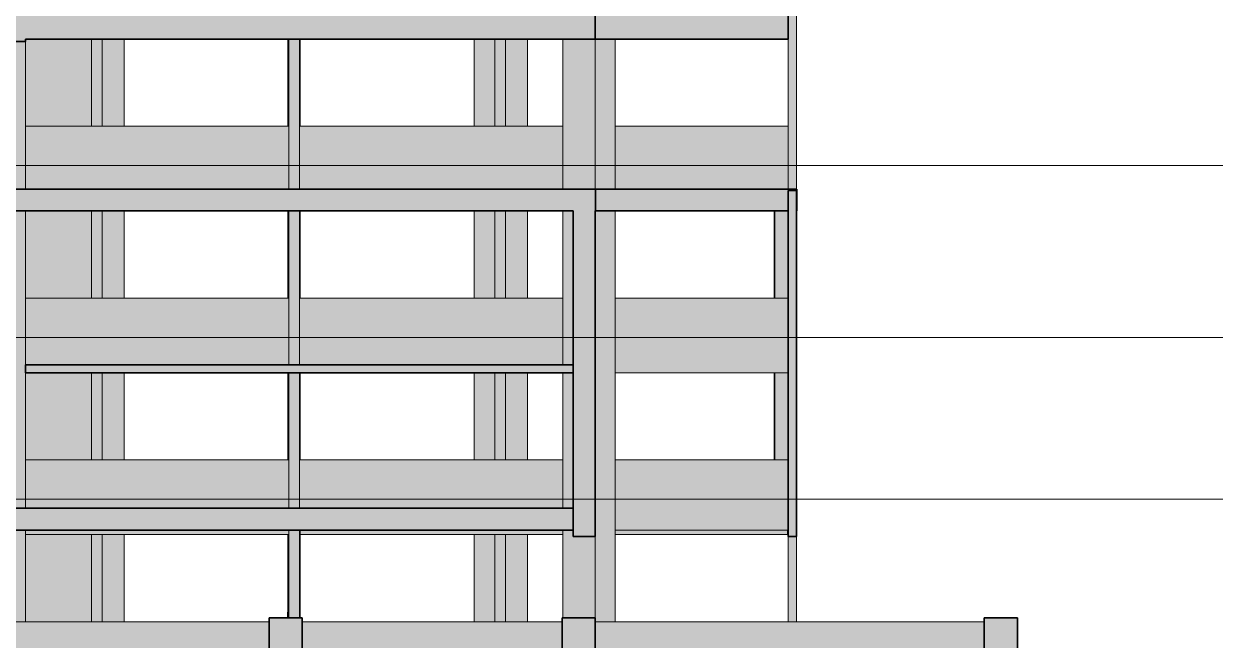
# Model space of a CAD drawing. Extents: x -2131 to 52870, y -3196 to 88043.
# Drawn here: x 36910 to 39030, y 79943 to 81040 of the extents above; entities that cross this region are included whole.
import ezdxf

# ---------------------------------------------------------------- set-up
doc = ezdxf.new("R2010")
doc.units = 0
doc.linetypes.add('Centro', pattern=[3.175, 0.635, -0.47625, 1.5875, -0.47625])
doc.layers.add('A-DETL', color=7, linetype='Continuous', lineweight=18, true_color=0x00a600)
for name, color, linetype, lineweight in [('A-FLOR', 7, 'Continuous', 25), ('A-FLOR-LEVL', 7, 'Continuous', 9), ('S-BEAM', 7, 'Continuous', 25), ('S-COLS', 7, 'Continuous', 25)]:
    doc.layers.add(name, color=color, linetype=linetype, lineweight=lineweight)

msp = doc.modelspace()

# ---------------------------------------------------------------- hatches: boundary and pattern name
at = {"layer": 'A-FLOR', "true_color": 0xc0c0c0}
msp.add_hatch(color=9, dxfattribs=at).paths.add_polyline_path([(36912.667, 80419), (37887.416, 80419), (37887.416, 80433), (36912.667, 80433), (36912.667, 80424.412)], flags=0)
at = {"layer": 'S-BEAM', "true_color": 0xc0c0c0}
for points in [[(36912.916, 81013.001), (37926.916, 81013.001), (37926.916, 81088.001), (36912.916, 81088.001), (36912.916, 81032.318)], [(37966.689, 81013.001), (38270.417, 81013.001), (38270.417, 81088.001), (37926.916, 81088.001), (37926.916, 81013.001)], [(36912.667, 80746), (37381.417, 80746), (37381.417, 80858), (36912.667, 80858), (36912.667, 80767.577)], [(37759.903, 80746), (37869.166, 80746), (37869.166, 80858), (37400.417, 80858), (37400.417, 80746), (37643.472, 80746)], [(38029.695, 80746), (38270.417, 80746), (38270.417, 80858), (37962.666, 80858), (37962.666, 80746), (37966.689, 80746)], [(37863.296, 80707), (37887.416, 80707), (37887.416, 80743.5), (37926.916, 80743.464), (37926.916, 80746), (35179.159, 80746), (35179.159, 80743.5), (35217.909, 80743.5), (35217.909, 80707), (37759.903, 80707)], [(37927.158, 80707), (38270.417, 80707), (38270.417, 80743.5), (38285.417, 80743.5), (38285.417, 80746), (37927.158, 80745.998), (37927.158, 80707.026)], [(36912.667, 80433), (37381.417, 80433), (37381.417, 80552), (36912.667, 80552), (36912.667, 80482)], [(37711.167, 80433), (37869.166, 80433), (37869.166, 80552), (37400.417, 80552), (37400.417, 80433), (37708.207, 80433)], [(37966.689, 80419), (38270.417, 80419), (38270.417, 80552), (37962.666, 80552), (37962.666, 80419)], [(37036.154, 80178), (37381.417, 80178), (37381.417, 80264), (36912.667, 80264), (36912.667, 80178), (37030.405, 80178)], [(37400.417, 80178), (37869.166, 80178), (37869.166, 80264), (37400.417, 80264), (37400.417, 80184)], [(37966.689, 80139), (38270.417, 80139), (38270.417, 80264), (37962.666, 80264), (37962.666, 80139)], [(36725.976, 80139), (37887.416, 80139), (37887.416, 80178), (35217.909, 80178), (35217.909, 80139), (36622.583, 80139)], [(37381.417, 80131), (37381.417, 80139), (36912.667, 80139), (36912.667, 80131), (37346.332, 80131)], [(37863.296, 80131), (37869.166, 80131), (37869.166, 80139), (37401.917, 80139), (37401.917, 80131), (37806.167, 80131)], [(37966.689, 80131), (38269.147, 80131), (38269.147, 80139), (37962.666, 80139), (37962.666, 80131)], [(35237.409, 79916), (37346.417, 79916), (37346.332, 79976), (35237.409, 79976), (35237.409, 79973.357)], [(37405.417, 79831), (37867.916, 79831.204), (37867.916, 79976), (37405.417, 79976), (37405.417, 79831.327)], [(38225.171, 79916), (38619.41, 79916), (38619.41, 79976), (37926.916, 79976), (37926.927, 79916), (38173.474, 79916)]]:
    msp.add_hatch(color=9, dxfattribs=at).paths.add_polyline_path(points, flags=0)
at = {"layer": 'S-COLS', "true_color": 0xc0c0c0}
for points in [[(36912.667, 81008.501), (36912.916, 81008.501), (36912.667, 84258), (36873.416, 84258), (36873.416, 81008.501)], [(36375.677, 80788), (36912.667, 80788), (36912.667, 81008.501), (36873.416, 81008.501), (36873.416, 81076.001), (36415.405, 81076.001), (36415.405, 81008.501), (36375.905, 81008.501), (36375.677, 80944.071)], [(38285.417, 80788), (38285.417, 81076.001), (38270.417, 81076.001), (38270.417, 80788)], [(36912.667, 80858), (37030.405, 80858), (37030.405, 81013.001), (36912.916, 81013.001), (36912.667, 80943.901)], [(37036.154, 80858), (37049.405, 80858), (37049.405, 81013.001), (37030.405, 81013.001), (37030.405, 80858)], [(37088.145, 80858), (37088.145, 81013.001), (37049.405, 81013.001), (37049.405, 80858), (37061.457, 80858)], [(37381.417, 80788), (37400.417, 80788), (37400.417, 81013.001), (37381.417, 81013.001), (37381.417, 80820.951)], [(37711.167, 80858), (37748.417, 80858), (37748.417, 81013.001), (37711.167, 81013.001), (37711.167, 80944.071)], [(37759.903, 80858), (37767.417, 80858), (37767.417, 81013.001), (37748.417, 81013.001), (37748.417, 80858)], [(37806.167, 80858), (37806.167, 81013.001), (37767.417, 81013.001), (37767.417, 80858)], [(37926.915, 80788), (37926.916, 81013.001), (37869.166, 81013.001), (37869.166, 80788), (37905.604, 80788)], [(37962.666, 80788), (37962.666, 81013.001), (37926.916, 81013.001), (37926.916, 80788)], [(38270.417, 80746), (38285.417, 80746), (38285.417, 80788), (38270.417, 80788), (38270.417, 80759)], [(37926.916, 80127.5), (37926.916, 80743.5), (37887.416, 80743.5), (37887.416, 80127.5)], [(38270.417, 80127.5), (38285.417, 80127.5), (38285.417, 80743.5), (38270.417, 80743.5), (38270.417, 80139)], [(37018.505, 80552), (37030.405, 80552), (37030.405, 80707), (36912.667, 80707), (36912.667, 80552), (36980.65, 80552)], [(37049.405, 80552), (37049.405, 80707), (37030.405, 80707), (37030.405, 80552), (37044.911, 80552)], [(37049.405, 80552), (37088.145, 80552), (37088.145, 80707), (37049.405, 80707), (37049.405, 80591.084)], [(37711.167, 80552), (37748.417, 80552), (37748.417, 80707), (37711.167, 80707), (37711.167, 80591.084)], [(37761.944, 80552), (37767.417, 80552), (37767.417, 80707), (37748.417, 80707), (37748.417, 80552), (37759.903, 80552)], [(37806.167, 80552), (37806.167, 80707), (37767.417, 80707), (37767.417, 80552)], [(37962.666, 80194), (37962.666, 80482), (37926.916, 80482), (37926.916, 80194)], [(36912.667, 80264), (37030.405, 80264), (37030.405, 80419), (36912.667, 80419), (36912.667, 80349.901)], [(37049.405, 80264), (37049.405, 80419), (37030.405, 80419), (37030.405, 80264), (37044.621, 80264)], [(37049.405, 80264), (37088.145, 80264), (37087.85, 80419), (37049.405, 80419), (37049.405, 80414.59)], [(37711.167, 80264), (37748.417, 80264), (37748.417, 80419), (37711.167, 80419), (37711.167, 80414.59)], [(37761.506, 80264), (37767.417, 80264), (37767.417, 80419), (37748.417, 80419), (37748.417, 80264), (37759.903, 80264)], [(37767.417, 80264), (37806.167, 80264), (37806.167, 80419), (37767.417, 80419), (37767.417, 80269.843)], [(37926.916, 79976), (37962.666, 79976), (37962.666, 80194), (37926.916, 80194), (37926.916, 79983)], [(37030.405, 79976), (37030.405, 80131), (36912.667, 80131), (36912.667, 79976), (37024.284, 79976)], [(37044.621, 79976), (37049.405, 79976), (37049.405, 80131), (37030.405, 80131), (37030.405, 79976), (37036.154, 79976)], [(37083.931, 79976), (37088.145, 79976), (37088.145, 80131), (37049.405, 80131), (37049.405, 79976), (37067.166, 79976)], [(37711.167, 79976), (37748.417, 79976), (37748.417, 80131), (37711.167, 80131), (37711.167, 80061.604)], [(37767.417, 79976), (37767.417, 80131), (37748.417, 80131), (37748.417, 79976), (37761.506, 79976)], [(37806.167, 79976), (37806.167, 80131), (37767.417, 80131), (37767.417, 79976)], [(38270.417, 79976), (38285.417, 79976), (38285.417, 80127.5), (38270.417, 80127.5), (38270.417, 79976.603)], [(37405.417, 79480.004), (37405.417, 79983), (37346.417, 79983), (37346.417, 79480.004)], [(37926.916, 79480.004), (37926.916, 79983), (37867.916, 79983), (37867.916, 79480.004)], [(38678.41, 79438.004), (38678.41, 79983), (38619.41, 79983), (38619.41, 79438.004), (38638.742, 79438.004)]]:
    msp.add_hatch(color=9, dxfattribs=at).paths.add_polyline_path(points, flags=0)
h = msp.add_hatch(color=9, dxfattribs=at)
h.paths.add_polyline_path([(37379.917, 80858), (37381.417, 80858), (37381.417, 81013.001), (37379.917, 81013.001), (37379.917, 80944.071)], flags=0)
h.paths.add_polyline_path([(37400.417, 80858), (37401.917, 80858), (37401.917, 81013.001), (37400.417, 81012.85), (37400.417, 80944.071)], flags=0)
h = msp.add_hatch(color=9, dxfattribs=at)
h.paths.add_polyline_path([(36375.677, 80482), (36912.667, 80482), (36912.667, 80707), (36375.677, 80707), (36375.677, 80502.837)], flags=0)
h.paths.add_polyline_path([(36725.976, 80746), (36912.667, 80746), (36912.667, 80788), (36375.677, 80788), (36375.677, 80746), (36634.228, 80746)], flags=0)
h = msp.add_hatch(color=9, dxfattribs=at)
h.paths.add_polyline_path([(37398.029, 80482), (37400.417, 80482), (37400.417, 80707), (37381.417, 80707), (37381.417, 80482)], flags=0)
h.paths.add_polyline_path([(37381.417, 80746), (37400.417, 80746), (37400.417, 80788), (37381.417, 80787.973), (37381.417, 80749.354)], flags=0)
h = msp.add_hatch(color=9, dxfattribs=at)
h.paths.add_polyline_path([(37869.166, 80482), (37887.416, 80482), (37887.416, 80707), (37869.166, 80707), (37869.166, 80502.837)], flags=0)
h.paths.add_polyline_path([(37887.416, 80746), (37926.916, 80746), (37926.915, 80788), (37869.166, 80788), (37869.166, 80746)], flags=0)
h = msp.add_hatch(color=9, dxfattribs=at)
h.paths.add_polyline_path([(37962.666, 80482), (37962.666, 80707), (37926.916, 80707), (37926.916, 80482)], flags=0)
h.paths.add_polyline_path([(37926.916, 80746), (37962.666, 80746), (37962.666, 80788), (37926.916, 80788), (37926.916, 80757.014)], flags=0)
h = msp.add_hatch(color=9, dxfattribs=at)
h.paths.add_polyline_path([(37401.917, 80552), (37401.917, 80707), (37400.417, 80707), (37400.417, 80552)], flags=0)
h.paths.add_polyline_path([(37381.417, 80552), (37381.417, 80707), (37379.917, 80707), (37379.917, 80552)], flags=0)
h = msp.add_hatch(color=9, dxfattribs=at)
h.paths.add_polyline_path([(38285.417, 80139), (38285.422, 80139), (38285.417, 80182)], flags=0)
h.paths.add_polyline_path([(38265.352, 80264), (38270.417, 80264), (38270.417, 80419), (38245.922, 80419), (38245.922, 80264)], flags=0)
h.paths.add_polyline_path([(38245.922, 80552), (38270.417, 80552), (38270.417, 80707), (38245.922, 80707), (38245.922, 80591.084)], flags=0)
h = msp.add_hatch(color=9, dxfattribs=at)
h.paths.add_polyline_path([(36900.463, 80178), (36912.667, 80178), (36912.667, 80194), (36895.591, 80178.798)], flags=0)
h.paths.add_polyline_path([(36375.677, 80178), (36756.452, 80178), (36912.667, 80194), (36912.667, 80482), (36375.677, 80482), (36375.677, 80194)], flags=0)
h = msp.add_hatch(color=9, dxfattribs=at)
h.paths.add_polyline_path([(37400.417, 80194), (37400.417, 80419), (37381.417, 80419), (37381.417, 80194)], flags=0)
h.paths.add_polyline_path([(37400.417, 80433), (37400.417, 80482), (37381.417, 80481.973), (37381.417, 80433), (37398.029, 80433)], flags=0)
h = msp.add_hatch(color=9, dxfattribs=at)
h.paths.add_polyline_path([(37869.166, 80194), (37887.416, 80194), (37887.416, 80419), (37869.166, 80419), (37869.166, 80238.097)], flags=0)
h.paths.add_polyline_path([(37869.166, 80433), (37887.416, 80433), (37887.416, 80482), (37869.166, 80482), (37869.166, 80458.714)], flags=0)
h = msp.add_hatch(color=9, dxfattribs=at)
h.paths.add_polyline_path([(37401.917, 80264), (37401.917, 80419), (37400.417, 80418.669), (37400.417, 80264)], flags=0)
h.paths.add_polyline_path([(37379.917, 80264), (37381.417, 80264), (37381.417, 80419), (37379.917, 80419), (37379.917, 80414.59)], flags=0)
h = msp.add_hatch(color=9, dxfattribs=at)
h.paths.add_polyline_path([(36519.19, 79888), (36568.929, 79888), (36589.149, 79906), (36912.667, 79906), (36912.667, 79916), (36375.677, 79916), (36375.677, 79906), (36429.266, 79906), (36433.406, 79888), (36467.494, 79888)], flags=0)
h.paths.add_polyline_path([(36667.782, 79976), (36912.667, 79976), (36912.667, 80139), (36375.677, 80139), (36375.677, 79976), (36622.583, 79976)], flags=0)
h.paths.add_polyline_path([(36900.463, 80178), (36895.591, 80178.798), (36912.667, 80194), (36756.452, 80178), (36894.694, 80178)], flags=0)
h = msp.add_hatch(color=9, dxfattribs=at)
h.paths.add_polyline_path([(37394.138, 79983), (37400.417, 79983), (37400.417, 80139), (37381.417, 80139), (37381.417, 79983)], flags=0)
h.paths.add_polyline_path([(37381.417, 80178), (37400.417, 80178), (37400.417, 80194), (37381.417, 80193.973), (37381.417, 80182)], flags=0)
h = msp.add_hatch(color=9, dxfattribs=at)
h.paths.add_polyline_path([(37869.177, 79983), (37926.916, 79983), (37926.916, 80127.5), (37887.416, 80127.5), (37887.416, 80139), (37869.166, 80139), (37869.166, 79983)], flags=0)
h.paths.add_polyline_path([(37887.416, 80178), (37887.416, 80194), (37869.166, 80194), (37869.166, 80178)], flags=0)
h = msp.add_hatch(color=9, dxfattribs=at)
h.paths.add_polyline_path([(37401.917, 79983), (37401.917, 80139), (37400.417, 80139), (37400.417, 79983)], flags=0)
h.paths.add_polyline_path([(37379.917, 79983), (37381.417, 79983), (37381.417, 80131), (37379.917, 80131), (37379.917, 80061.604)], flags=0)

# ---------------------------------------------------------------- linework, layer by layer
at = {"layer": 'A-DETL', "lineweight": 9}
msp.add_line((37378.909, 79983), (37378.909, 79993.1), dxfattribs=at)
at = {"layer": 'A-FLOR', "color": 190, "lineweight": 35, "true_color": 0x8000ff}
for p, q in [((36912.667, 80433), (37887.416, 80433)), ((36912.667, 80433), (36912.667, 80419)), ((37887.416, 80419), (36912.667, 80419)), ((37887.416, 80433), (37887.416, 80419))]:
    msp.add_line(p, q, dxfattribs=at)
at = {"layer": 'A-FLOR-LEVL', "linetype": 'Centro'}
for p, q in [((34691.966, 80788), (39504.639, 80788)), ((34691.966, 80482), (39504.639, 80482)), ((34691.966, 80194), (39504.639, 80194))]:
    msp.add_line(p, q, dxfattribs=at)
at = {"layer": 'S-BEAM', "color": 190, "lineweight": 35, "true_color": 0x8000ff}
for p, q in [((37926.916, 81088.001), (37926.916, 81013.001)), ((38270.417, 81013.001), (38270.417, 81088.001)), ((36912.916, 81013.001), (37926.916, 81013.001)), ((37926.916, 81013.001), (38270.417, 81013.001)), ((35179.159, 80746), (37927.158, 80746)), ((37927.158, 80746), (38285.417, 80746)), ((37927.158, 80707), (37927.158, 80746)), ((38270.417, 80707), (38270.417, 80743.5)), ((38270.417, 80743.5), (38285.417, 80743.5)), ((38285.417, 80743.5), (38285.417, 80746)), ((38285.653, 80707), (38285.653, 80746)), ((35217.909, 80707), (37887.416, 80707)), ((37926.916, 80707), (37927.158, 80707)), ((37927.158, 80707), (38270.417, 80707)), ((38285.422, 80707), (38285.653, 80707)), ((35217.909, 80178), (37887.416, 80178)), ((37887.416, 80139), (37887.416, 80178)), ((35217.909, 80139), (37887.416, 80139))]:
    msp.add_line(p, q, dxfattribs=at)
at = {"layer": 'S-BEAM', "lineweight": 9}
for p, q in [((36912.667, 80858), (37381.417, 80858)), ((36912.667, 80858), (36912.667, 80746)), ((37381.417, 80858), (37381.417, 80788)), ((37400.417, 80858), (37400.417, 80788)), ((37400.417, 80858), (37869.166, 80858)), ((37869.166, 80746), (37869.166, 80858)), ((37962.666, 80858), (38270.417, 80858)), ((37962.666, 80858), (37962.666, 80746)), ((38270.417, 80788), (38270.417, 80858)), ((37381.417, 80788), (37381.417, 80746)), ((37400.417, 80788), (37400.417, 80746)), ((38270.417, 80746), (38270.417, 80788)), ((36912.667, 80552), (37381.417, 80552)), ((36912.667, 80433), (36912.667, 80552)), ((37381.417, 80552), (37381.417, 80482)), ((37400.417, 80552), (37400.417, 80482)), ((37400.417, 80552), (37869.166, 80552)), ((37869.166, 80433), (37869.166, 80552)), ((37962.666, 80552), (38270.417, 80552)), ((37962.666, 80552), (37962.666, 80419)), ((37381.417, 80482), (37381.417, 80433)), ((37400.417, 80482), (37400.417, 80433)), ((37962.666, 80419), (38270.417, 80419)), ((36912.667, 80264), (37381.417, 80264)), ((36912.667, 80264), (36912.667, 80178)), ((37381.417, 80264), (37381.417, 80194)), ((37400.417, 80264), (37400.417, 80194)), ((37400.417, 80264), (37869.166, 80264)), ((37869.166, 80178), (37869.166, 80264)), ((37962.666, 80264), (37962.666, 80139)), ((37962.666, 80264), (38270.417, 80264)), ((37381.417, 80194), (37381.417, 80178)), ((37400.417, 80194), (37400.417, 80178)), ((36912.667, 80131), (37381.417, 80131)), ((37401.917, 80131), (37869.166, 80131)), ((37962.666, 80139), (38270.417, 80139)), ((37962.666, 80131), (38269.147, 80131)), ((38269.147, 80139), (38269.147, 80131)), ((35237.409, 79976), (37346.417, 79976)), ((37405.417, 79976), (37867.916, 79976)), ((37926.916, 79976), (38619.41, 79976)), ((37926.916, 79976), (37926.916, 79916)), ((38619.41, 79916), (38619.41, 79976))]:
    msp.add_line(p, q, dxfattribs=at)
at = {"layer": 'S-COLS', "lineweight": 9}
for p, q in [((38285.417, 81076.001), (38285.417, 80788)), ((37030.405, 81013.001), (37030.405, 80858)), ((37049.405, 81013.001), (37049.405, 80858)), ((37088.145, 81013.001), (37088.145, 80858)), ((37379.917, 81013.001), (37379.917, 80858)), ((37381.417, 81013.001), (37381.417, 80858)), ((37400.417, 81013.001), (37400.417, 80858)), ((37401.917, 81013.001), (37401.917, 80858)), ((37711.167, 81013.001), (37711.167, 80858)), ((37748.417, 81013.001), (37748.417, 80858)), ((37767.417, 81013.001), (37767.417, 80858)), ((37806.167, 81013.001), (37806.167, 80858)), ((37869.166, 81013.001), (37869.166, 80788)), ((37926.916, 81013.001), (37926.916, 80788)), ((37962.666, 81013.001), (37962.666, 80788)), ((38270.417, 81013.001), (38270.417, 80788)), ((36912.667, 80788), (36912.667, 81008.501)), ((37381.417, 80858), (37381.417, 80788)), ((37400.417, 80858), (37400.417, 80788)), ((36912.667, 80788), (36375.677, 80788)), ((36912.667, 80788), (36375.677, 80788)), ((36912.667, 80746), (36912.667, 80788)), ((37381.417, 80788), (37381.417, 80746)), ((37400.417, 80788), (37381.417, 80788)), ((37400.417, 80788), (37381.417, 80788)), ((37400.417, 80788), (37400.417, 80746)), ((37869.166, 80788), (37869.166, 80746)), ((37926.916, 80788), (37869.166, 80788)), ((37926.916, 80788), (37869.166, 80788)), ((37926.916, 80788), (37926.916, 80745.985)), ((37962.666, 80788), (37926.916, 80788)), ((37962.666, 80788), (37926.916, 80788)), ((37962.666, 80788), (37962.666, 80746)), ((38270.417, 80788), (38270.417, 80746)), ((38285.417, 80788), (38270.417, 80788)), ((38285.417, 80788), (38270.417, 80788)), ((38285.417, 80788), (38285.417, 80746)), ((36912.667, 80482), (36912.667, 80707)), ((37030.405, 80707), (37030.405, 80552)), ((37049.405, 80707), (37049.405, 80552)), ((37088.145, 80707), (37088.145, 80552)), ((37379.917, 80707), (37379.917, 80552)), ((37381.417, 80707), (37381.417, 80552)), ((37400.417, 80707), (37400.417, 80552)), ((37401.917, 80707), (37401.917, 80552)), ((37711.167, 80707), (37711.167, 80552)), ((37748.417, 80707), (37748.417, 80552)), ((37767.417, 80707), (37767.417, 80552)), ((37806.167, 80707), (37806.167, 80552)), ((37869.166, 80707), (37869.166, 80482)), ((37962.666, 80707), (37962.666, 80482)), ((37381.417, 80552), (37381.417, 80482)), ((37400.417, 80552), (37400.417, 80482)), ((36912.667, 80482), (36375.677, 80482)), ((36912.667, 80482), (36375.677, 80482)), ((36912.667, 80433), (36912.667, 80482)), ((37381.417, 80482), (37381.417, 80433)), ((37400.417, 80482), (37381.417, 80482)), ((37400.417, 80482), (37381.417, 80482)), ((37400.417, 80482), (37400.417, 80433)), ((37869.166, 80482), (37869.166, 80433)), ((37887.416, 80482), (37869.166, 80482)), ((37887.416, 80482), (37869.166, 80482)), ((37962.666, 80482), (37926.916, 80482)), ((37962.666, 80482), (37926.916, 80482)), ((37962.666, 80482), (37962.666, 80194)), ((36912.667, 80178), (36912.667, 80419)), ((37030.405, 80419), (37030.405, 80264)), ((37049.405, 80419), (37049.405, 80264)), ((37088.145, 80419), (37088.145, 80264)), ((37379.917, 80419), (37379.917, 80264)), ((37381.417, 80419), (37381.417, 80264)), ((37400.417, 80419), (37400.417, 80264)), ((37401.917, 80419), (37401.917, 80264)), ((37711.167, 80419), (37711.167, 80264)), ((37748.417, 80419), (37748.417, 80264)), ((37767.417, 80419), (37767.417, 80264)), ((37806.167, 80419), (37806.167, 80264)), ((37869.166, 80419), (37869.166, 80194)), ((37381.417, 80264), (37381.417, 80194)), ((37400.417, 80264), (37400.417, 80194)), ((36912.667, 80194), (36375.677, 80194)), ((36912.667, 80178), (36912.667, 80194)), ((37381.417, 80194), (37381.417, 80178)), ((37400.417, 80194), (37381.417, 80194)), ((37400.417, 80194), (37381.417, 80194)), ((37400.417, 80194), (37400.417, 80178)), ((37869.166, 80194), (37869.166, 80178)), ((37887.416, 80194), (37869.166, 80194)), ((37887.416, 80194), (37869.166, 80194)), ((37962.666, 80194), (37926.916, 80194)), ((37962.666, 80194), (37926.916, 80194)), ((37962.666, 80194), (37962.666, 79976)), ((36912.667, 79976), (36912.667, 80139)), ((37030.405, 80131), (37030.405, 79976)), ((37049.405, 80131), (37049.405, 79976)), ((37088.145, 80131), (37088.145, 79976)), ((37379.917, 80131), (37379.917, 79983)), ((37381.417, 80139), (37381.417, 79983)), ((37400.417, 80139), (37400.417, 79983)), ((37401.917, 80139), (37401.917, 79983)), ((37711.167, 80131), (37711.167, 79976)), ((37748.417, 80131), (37748.417, 79976)), ((37767.417, 80131), (37767.417, 79976)), ((37806.167, 80131), (37806.167, 79976)), ((37869.166, 80139), (37869.166, 79983)), ((37926.916, 80127.5), (37926.916, 79983)), ((38270.417, 80127.5), (38270.417, 79976)), ((38285.417, 80127.5), (38285.417, 79976))]:
    msp.add_line(p, q, dxfattribs=at)
at = {"layer": 'S-COLS', "color": 190, "lineweight": 35, "true_color": 0x8000ff}
for p, q in [((36912.916, 81013.001), (36912.916, 81008.501)), ((36912.916, 81008.501), (36873.416, 81008.501)), ((38270.417, 80127.5), (38270.417, 80743.5)), ((38285.417, 80743.5), (38270.417, 80743.5)), ((38285.417, 80127.5), (38285.417, 80743.5)), ((37887.416, 80707), (37887.416, 80127.5)), ((37926.916, 80707), (37926.916, 80127.5)), ((38245.922, 80552), (38245.922, 80707)), ((38245.922, 80264), (38245.922, 80419)), ((37926.916, 80127.5), (37887.416, 80127.5)), ((38285.417, 80127.5), (38270.417, 80127.5))]:
    msp.add_line(p, q, dxfattribs=at)
at = {"layer": 'S-COLS', "color": 66, "lineweight": 35, "true_color": 0x578d05}
for p, q in [((37346.417, 79983), (37346.417, 79480.004)), ((37405.417, 79983), (37346.417, 79983)), ((37405.417, 79983), (37405.417, 79480.004)), ((37867.916, 79983), (37867.916, 79480.004)), ((37926.916, 79983), (37867.916, 79983)), ((37926.916, 79983), (37926.916, 79480.004)), ((38619.41, 79983), (38619.41, 79438.004)), ((38678.41, 79983), (38619.41, 79983)), ((38678.41, 79983), (38678.41, 79438.004))]:
    msp.add_line(p, q, dxfattribs=at)

doc.saveas('drawing.dxf')
